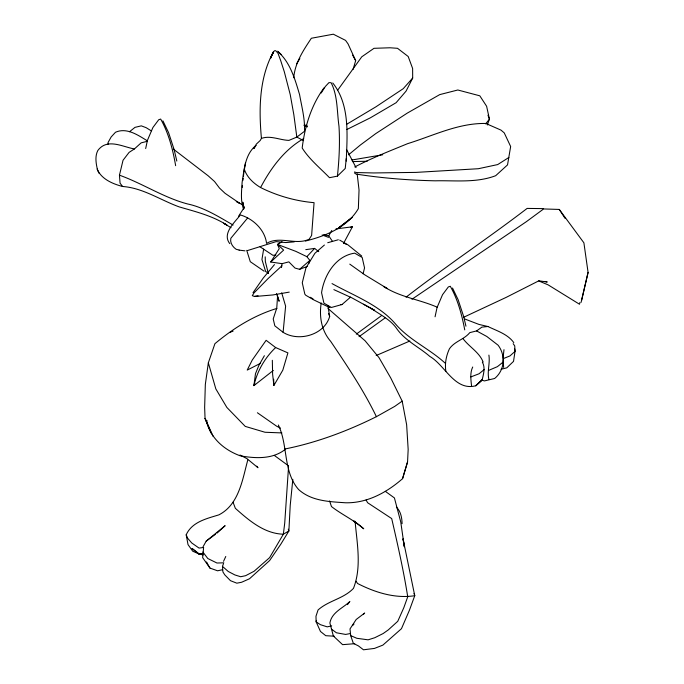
<?xml version="1.0" encoding="UTF-8"?>
<svg xmlns="http://www.w3.org/2000/svg" width="684" height="684" viewBox="0 0 684 684"><rect width="100%" height="100%" fill="white"/><g stroke="black" fill="none" stroke-linecap="round" stroke-linejoin="round"><path stroke-width="1.03" d="M503.082 357.741L503.988 349.678M242.307 187.382L242.367 185.415M203.533 548.397L202.644 557.648L209.979 568.096L217.58 570.798L222.514 569.729M288.537 466.907L284.715 523.209L283.356 534.195L269.599 557.657L254.046 571.285L245.642 575.68L240.691 576.74L234.877 574.936L228.251 571.482L222.471 566.378L223.463 563.719M278.345 424.978C288.186 445.224 282.945 471.832 298.634 489.556C311.485 501.184 329.295 501.654 345.651 502.783C367.18 503.244 386.742 492.523 402.551 478.68L407.561 461.905L408.168 449.465L406.638 424.747L402.183 401.14L390.795 378.072L378.987 357.604L365.153 340.846L328.055 308.535M488.898 355.099C490.231 363.204 486.94 371.532 488.906 379.466M471.515 385.639C470.874 379.466 469.882 372.771 472.721 367.009M107.969 144.427L108.123 142.409L111.133 136.997L115.493 132.251C126.702 127.292 137.698 134.979 147.017 140.622M323.994 87.877C311.169 105.362 304.765 126.72 302.183 148.018C309.339 159.363 320.215 168.119 329.508 177.703L337.426 176.113C339.178 159.552 340.025 142.87 338.982 126.224C336.921 111.911 337.828 95.64 331.09 82.696L328.944 82.644L325.387 86.441L321.172 93.033M346.232 161.099C347.258 135.013 350.028 104.601 332.757 82.986M284.783 449.747C272.121 459.46 255.055 458.477 240.144 455.792C224.583 450.063 211.433 438.957 206.756 422.592L206.953 420.48M346.249 158.474L345.24 168.469L337.426 176.113M327.892 305.774L329.671 316.41C324.541 334.869 298.788 342.214 283.099 332.313L285.621 306.141L281.671 292.803M292.829 479.347L290.23 505.314L288.87 531.006L280.833 544.173L269.607 560.589L249.489 578.775L241.58 582.264L236.835 583.178L230.482 580.69L224.762 574.842L222.924 571.935L222.471 566.378M242.957 180.354L243.196 178.327M243.436 176.301L243.786 173.266M321.215 302.952C319.077 316.572 321.403 330.705 330.671 341.35C347.113 365.726 363.563 390.128 376.397 416.684L394.694 406.416L402.183 401.14M276.909 308.407C253.807 315.469 233.406 328.269 214.921 343.684L208.338 362.828L205.337 384.357L204.644 407.39L205.046 418.36L206.756 422.592M316.359 620.422L316.145 621.85L320.463 631.46L325.755 635.692L334.356 636.214M281.475 267.572L282.082 263.673L288.845 261.861L295.035 268.077L299.609 269.325L307.227 266.409M273.249 51.958L270.505 58.405L273.267 52.164C259.022 78.284 258.8 109.457 261.433 138.399L260.168 140.536L256.372 144.085L253.79 148.633L256.03 145.359C245.009 154.293 244.265 169.333 242.119 182.269C241.623 191.289 240.315 200.677 243.632 209.338M243.957 172.248L245.453 163.048M354.577 173.095L356.142 174.078C382.279 178.199 408.75 180.234 435.195 180.815C455.484 180.345 476.244 183.09 495.678 175.702L507.528 164.895L510.657 146.504L504.245 132.884L500.97 130.105L485.837 123.471C458.451 122.932 433.374 135.697 407.707 143.623C389.88 150.95 371.882 157.97 354.799 166.956M263.648 249.104L261.938 259.518L265.631 271.514L268.316 273.061M482.357 362.161C485.52 367.624 483.511 374.114 482.143 379.834L475.696 385.785C454.706 391.257 445.139 365.222 429.86 356.458C419.301 347.258 405.894 341.025 397.43 329.628C391.18 319.932 380.449 314.888 371.267 308.484M331.689 625.843L327.226 626.86L320.343 624.654L316.145 621.85L315.974 616.25L318.06 609.974C328.431 600.595 343.65 598.756 353.466 588.368C361.802 567.045 357.022 543.438 355.099 521.353M293.735 77.728C294.975 62.885 303.32 50.325 311.357 38.253L333.33 34.2L345.557 40.373L348.071 43.93L355.671 60.62L353.064 69.452M445.857 371.301C444.66 363.597 446.19 355.748 449.456 348.729C454.757 341.205 464.068 339.597 469.822 332.621L476.577 330.919L481.878 327.132L487.931 326.516C496.96 330.894 507.776 334.125 513.795 342.633M145.675 148.556L147.419 140.382L152.917 127.498L158.731 119.726L160.672 119.067C168.7 133.303 172.89 149.642 175.643 165.69M435.067 316.786L437.033 307.586L442.531 294.701L448.345 286.929L450.286 286.28C457.861 299.592 461.897 314.897 464.744 329.893M231.038 227.712L223.548 223.198L226.96 225.087C212.356 215.759 195.65 211.672 179.242 206.91C160.475 200.096 142.896 187.929 122.616 186.484L120.068 183.209L119.452 175.181L123.035 160.27L129.088 152.387L134.38 148.967L141.143 142.862L146.932 141.4M579.921 302.482L579.519 304.252L548.132 284.869L538.718 280.927M581.101 302.362L588.078 272.412L583.897 242.82L559.281 209.441L543.635 208.945L526.295 221.727L411.948 299.259M581.614 300.293L588.078 272.412M476.577 330.919L486.803 336.477L498.097 345.198C505.852 355.364 504.783 370.258 494.635 378.483L484.434 380.92L481.545 380.056M247.753 460.093C242.435 479.698 238.972 504.578 218.897 514.855C206.636 518.652 192.024 521.849 186.193 534.811L188.023 544.609L192.743 551.219L199.548 554.177L203.208 554.886M363.093 273.805L364.546 267.906L362.178 257.475L354.688 253.157C335.776 255.893 324.139 275.071 321.565 292.718L323.925 303.157L331.415 307.467L342.026 304.508L350.576 297.087M309.023 263.22L309.869 260.39L306.885 256.671L295.813 251.353L277.584 244.462L279.534 242.863M402.551 478.68L407.561 461.905M487.324 124.992L489.436 119.153L486.615 106.259L479.817 95.82L457.827 89.997L439.718 94.614L407.305 113.091L375.747 133.619L360.417 144.974L348.524 154.84M223.548 561.316L225.771 556.468M272.198 54.848L273.874 51.42L274.617 50.684L275.746 50.744L277.952 53.198L280.705 60.637L284.305 71.752L290.221 94.563L293.829 114.655L296.83 137.091L303.611 140.622M337.443 90.51L361.768 56.815L373.986 48.316L390.017 47.777L397.524 48.307L408.203 56.515L412.623 68.477L412.683 78.061L406.048 91.143L396.122 102.703L370.3 117.853L346.831 129.524M343.462 243.538L352.422 226.789L335.955 228.935M203.028 546.815L206.183 541.138L225.139 525.68L217.067 533.101M229.756 243.624C221.804 233.466 234.766 222.403 240.366 214.947C253.14 218.649 265.007 229.935 266.555 243.393C279.884 235.476 295.685 245.676 309.168 239.212L311.622 235.424L314.067 202.661C295.556 201.096 277.217 195.821 260.595 187.544C270.744 168.204 284.416 149.582 303.696 138.578M332.518 241.418L328.748 235.826L331.791 230.465M264.375 355.706L258.885 365.367L255.474 373.721L253.918 385.622L273.301 370.454M272.326 360.297L272.617 374.242L273.882 385.485L282.817 370.138L287.904 352.884L275.652 347.558L266.127 340.307L252.216 360.1L247.215 370.095L260.433 363.341M282.082 263.673L270.727 262.015L279.252 248.668L277.584 244.462L282.073 241.717M296.565 63.792L299.883 58.619M238.571 216.247L244.436 207.132M253.012 292.726L263.212 278.089L274.464 264.605M255.115 384.032L253.918 385.622C257.175 371.096 264.853 357.783 275.652 347.558M347.489 604.63L349.293 602.245M485.64 123.898L489.436 119.153L487.974 115.237M247.642 217.957L230.807 238.323C229.867 242.863 232.594 246.838 236.185 249.309L239.135 250.036M412.683 78.061L403.235 88.689L375.892 106.841L346.66 124.3M306.885 256.671L314.631 248.403L318.735 251.644M352.508 625.621L353.97 624.099M363.392 614.352L364.683 613.035L356.176 619.499L350.003 628.921L350.695 635.633L353.354 643.379L358.399 645.884L363.495 649.8L374.456 648.423L382.878 645.115L401.465 628.69L409.468 610.137L414.752 595.696L403.013 538.804L404.312 546.747L400.747 521.943L394.42 497.935L385.306 491.326M270.727 262.015L283.629 250.113L277.584 244.462M281.876 265.828L268.077 278.576L254.089 292.837L252.293 295.633L254.089 296.36L258.09 295.813M482.143 379.834L475.696 385.785L481.784 380.389M299.609 269.325L309.869 260.39M324.404 245.034L314.931 253.26L305.962 267.837L302.268 282.8L304.842 294.154L305.774 295.266L314.033 300.028L329.97 307.689M349.9 601.45C342.778 608.238 331.766 612.265 329.893 622.996L333.347 635.975L342.59 644.661L354.731 643.695M484.169 369.608L479.056 373.772L470.849 376.918M129.515 131.738L134.97 127.369L141.306 125.856L146.137 127.677L151.19 130.806M503.484 361.793L497.422 366.65L488.479 370.454M356.304 334.143L381.321 315.777M359.057 336.673L385.032 317.983M406.074 297.164C445.635 266.495 487.401 238.844 527.125 208.415L543.301 208.611M206.183 541.138L215.392 534.341M508.879 157.482L497.713 164.57L478.313 168.726L416.017 172.394L373.618 172.949L356.424 172.556L354.432 171.992M376.397 416.684C347.318 431.159 316.376 442.745 284.527 449.072M463.41 317.385L506.211 297.36L538.847 280.816L547.243 282.013L545.216 281.526M376.174 355.535L409.827 341.017M503.056 358.707L509.922 355.945L515.035 351.405L514.727 345.924L513.162 343.659M230.149 332.253L233.09 331.107M350.447 227.396L352.422 226.789M327.73 242.717L338.306 239.759M247.54 250.549L276.122 241.614L285.852 242.563L294.248 241.862M261.433 138.399C270.573 135.133 279.73 140.126 288.947 140.382L296.83 137.091L304.491 131.311C305.09 118.965 301.712 106.73 299.583 94.631C295.095 79.618 290.486 62.954 278.499 52.146L281.124 54.566L277.67 51.18M501.064 369.266L506.784 367.838L513.522 361.383L515.035 351.405L514.693 348.96M305.355 241.05C325.498 236.117 347.387 227.327 358.348 208.629L359.04 190.041L357.185 173.898M350.285 633.555L345.625 634.436L336.425 632.777L331.543 629.169M382.707 154.781L351.884 159.996M289.229 292.119L272.942 294.949L255.166 296.463M203.071 553.672L199.104 554.331L192.007 548.431L199.548 554.177L202.361 553.741M305.791 249.651L314.631 248.403M203.695 547.499L199.001 548.046L191.759 542.985L187.715 538.325L186.193 534.811M340.931 304.628L342.026 304.508M275.891 255.038L272.925 255.312L260.082 246.847M223.796 562.829L216.956 563.018L207.825 558.529L202.866 552.014M352.363 161.569L367.128 161.262M245.009 250.848L239.084 250.13M281.885 432.921L265.007 432.254L245.248 426.397L226.874 407.459L215.819 388.888L208.338 362.828M304.149 124.984L307.099 125.488M323.558 234.774L328.748 235.826M134.38 148.967C122.299 146.718 107.089 137.877 97.803 150.548C94.76 156.499 96.059 163.425 97.436 169.666C101.668 179.259 112.988 184.005 122.616 186.484M487.931 326.516L478.954 324.421L464.864 319.026M304.218 125.728L307.21 126.779M322.138 234.963L328.525 237.382M304.243 125.591L307.21 126.754M119.452 175.181C142.623 183.492 163.57 197.573 187.416 203.917C204.02 207.397 218.572 216.691 233.09 225.036M437.144 307.176C419.719 299.515 400.285 297.215 384.006 286.724L387.426 288.614L364.957 274.942L349.772 264.127M350.695 635.633L356.834 638.292L368.086 639.831L374.755 637.727L383.168 633.521L388.281 629.913L397.755 621.303L403.799 607.751L407.732 596.807C403.577 570.533 397.669 544.498 391.693 518.575L367.616 502.731L366.085 499.995M333.86 289.623L351.764 297.796L374.687 310.374L363.589 304.243M280.449 428.09L276.755 426.277L257.398 412.76M332.022 283.586C353.765 295.668 379.218 304.825 395.651 324.139C409.451 340.187 429.868 348.994 445.369 363.341M239.998 455.022L247.018 458.682L257.979 467.736L256.688 466.155M243.077 205.132L236.288 201.447L239.699 203.328L225.053 193.307L219.504 188.083L214.537 181.508L208.158 175.797L173.308 149.052M339.709 240.127L347.968 244.881L361.75 256.055M343.744 242.888L346.455 244.453M310.271 297.284L312.99 298.848M260.595 187.544C253.431 183.312 246.762 177.096 244.239 168.957M264.135 271.223L250.284 261.69L246.727 250.344M288.58 465.872L274.293 455.399M283.099 332.313L274.831 325.832L273.207 318.949L276.755 308.133L277.567 296.112L279.14 301.268L276.49 293.624M354.064 521.003L363.743 528.8C353.91 519.968 341.769 514.599 331.475 506.553L329.577 500.944M353.919 521.174L356.227 523.243M463.068 338.725C469.233 346.942 479.322 352.226 483.152 362.075M396.429 507.169C400.815 511.41 401.953 517.848 402.089 523.705M356.056 581.229L357.535 583.469C374.9 592.412 395.104 598.799 414.752 595.696L414.059 593.421M559.281 209.441L565.01 218.299M207.697 564.249L206.346 562.026L209.979 568.096M352.645 55.148L355.671 60.62M356.039 167.606L346.531 149.463M452.517 288.032L458.16 299.789L463.769 316.889L465.941 326.191M162.912 120.829L168.555 132.576L174.155 149.676L176.814 161.056M213.075 436.281L205.046 418.36L211.142 433.049M97.171 169.025L98.932 173.155M328.568 313.537L329.671 316.41M233.047 502.227L235.356 508.323C248.873 520.37 264.332 533.7 283.356 534.195L288.87 531.006L288.297 529.185M268.316 273.412L265.349 261.519L265.204 256.833M244.034 208.21L242.777 202.156L243.957 208.098M503.638 367.428L503.099 359.733M273.66 379.235L273.882 385.485M352.149 217.469L338.965 227.61L352.149 217.469"/></g></svg>
